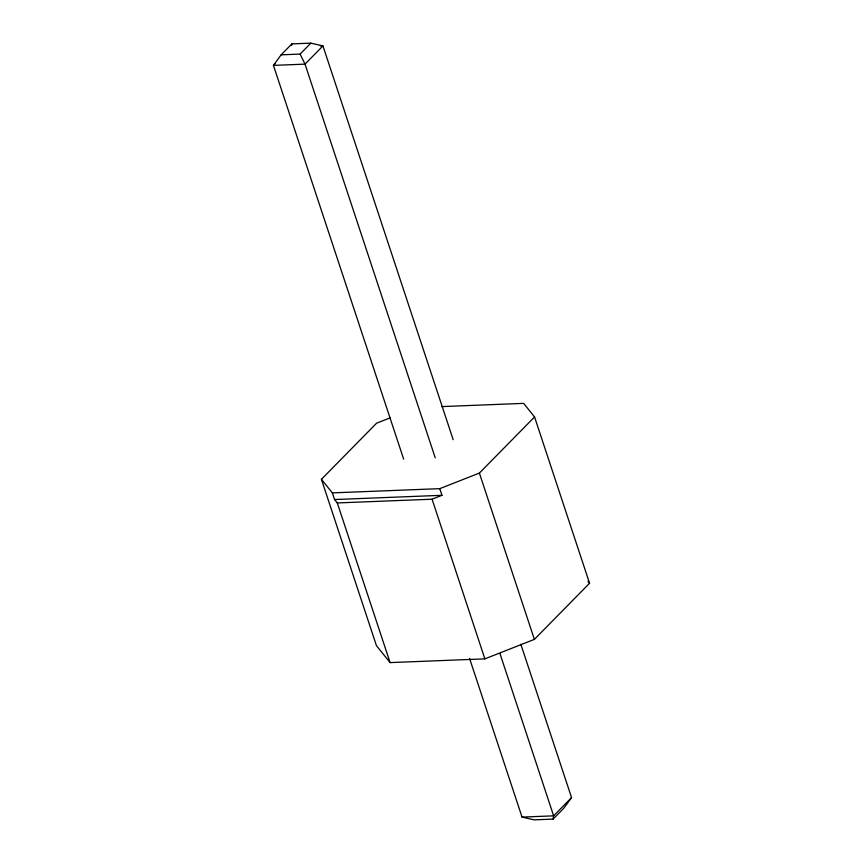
<?xml version="1.0" encoding="UTF-8"?>
<svg xmlns="http://www.w3.org/2000/svg" width="863" height="863" viewBox="0 0 863 863"><rect width="100%" height="100%" fill="white"/><g stroke="black" fill="none" stroke-linecap="round" stroke-linejoin="round"><path stroke-width="1.29" d="M291.651 45.308L291.888 43.894L310.842 43.15L322.945 45.912L453.161 439.666M469.612 658.566L522.039 817.088L534.143 819.85L553.097 819.106L553.636 815.848L499.936 653.485M291.888 43.894L281.133 54.833L273.442 65.383L403.657 459.138M520.81 644.208L571.554 797.617L563.852 808.167L553.097 819.106M275.319 63.463L273.442 65.383L305.027 64.132L322.945 45.912L320.313 46.009M281.133 54.833L300.097 54.089L310.842 43.15M441.716 406.602L523.625 403.366L534.564 416.948L589.558 583.259L534.38 639.386L484.877 658.857L390.098 662.601L376.43 645.621L321.424 479.31L376.602 423.183L390.216 417.832M321.424 479.31L332.363 492.892L439.774 488.652L479.386 473.075L534.564 416.948M571.554 797.617L553.636 815.848L522.039 817.088M332.363 492.892L334.564 499.548L337.304 502.946L432.072 499.202L441.975 495.308L439.774 488.652M334.564 499.548L441.975 495.308M587.951 581.263L589.558 583.259M300.097 54.089L305.027 64.132L435.254 457.886M479.386 473.075L534.38 639.386M432.072 499.202L484.877 658.857M337.304 502.946L390.098 662.601"/></g></svg>
